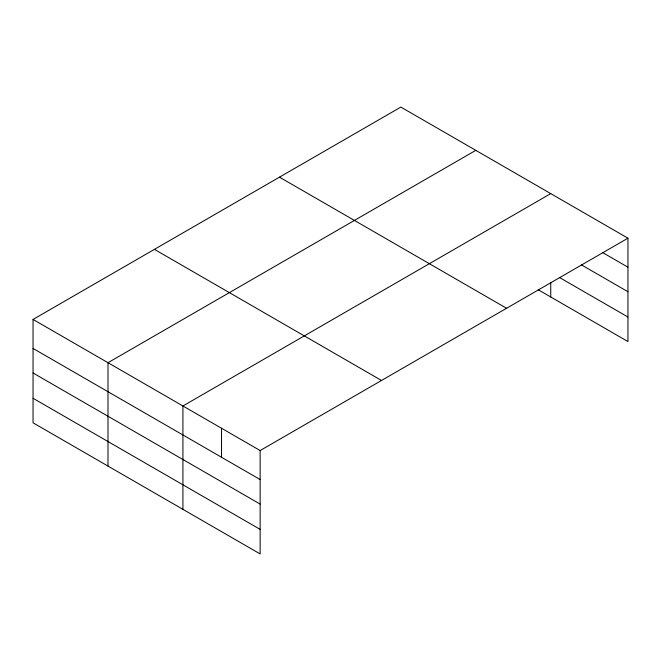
<?xml version="1.0" encoding="UTF-8"?>
<svg xmlns="http://www.w3.org/2000/svg" width="661" height="661" viewBox="0 0 661 661"><rect width="100%" height="100%" fill="white"/><g stroke="black" fill="none" stroke-linecap="round" stroke-linejoin="round"><path stroke-width="0.99" d="M33.05 319.437L260.137 450.546L260.137 553.918L33.05 422.809L33.05 319.437L400.863 107.082L627.95 238.191L627.95 341.563L538.252 289.774M475.804 150.344L107.991 362.707L107.991 466.079M550.745 193.615L182.923 405.97L182.923 509.342M260.137 450.546L627.95 238.191M602.51 252.502L627.95 267.193M581.449 264.887L627.95 291.732M559.512 277.513L627.95 317.016M279.487 177.165L506.574 308.266M154.426 249.362L381.513 380.472M33.05 348.446L260.137 479.547M33.05 372.986L260.137 504.095M33.05 398.269L260.137 529.378M550.745 282.668L550.745 296.987M221.526 428.254L221.526 457.263"/></g></svg>
